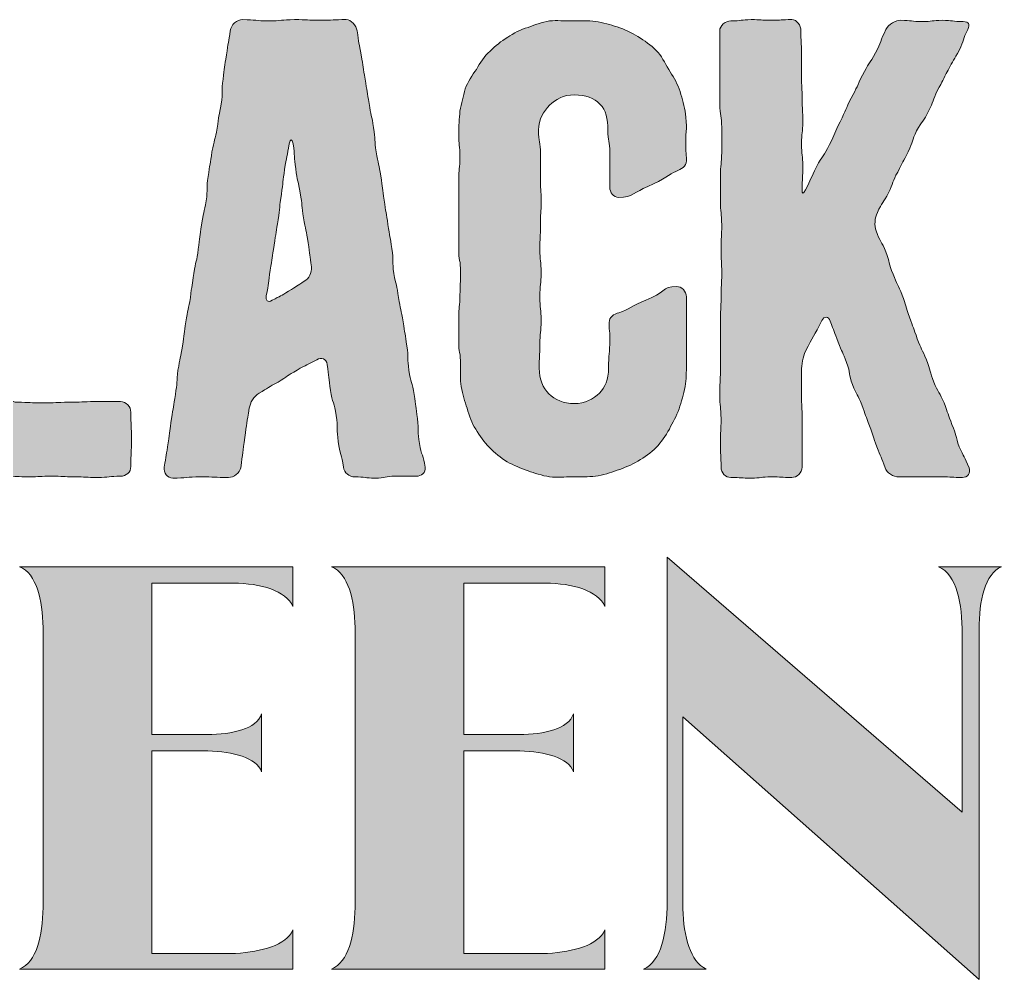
# Model space of a CAD drawing. Header units: inches. Extents: x 41 to 1035, y -807 to -273.
# Drawn here: x 538.2 to 1035.1, y -760.2 to -274.4 of the extents above; entities that cross this region are included whole.
import ezdxf

# ---------------------------------------------------------------- set-up
doc = ezdxf.new("R2010")
doc.units = ezdxf.units.IN
doc.header["$MEASUREMENT"] = 0
doc.layers.add('Layer 1', color=7, linetype='Continuous')

# ---------------------------------------------------------------- blocks, each defined once
blk = doc.blocks.new('block 3')
at = {"layer": 'Layer 1', "true_color": 0x1f9d48}
h = blk.add_hatch(color=114, dxfattribs=at)
h.dxf.hatch_style = 2
edge = h.paths.add_edge_path()
edge.add_spline(control_points=[(496.18, -506.16), (493.53, -506.16), (490.89, -503.51), (490.89, -500.53), (490.89, -494.57), (491.22, -494.57), (491.22, -488.28), (491.22, -482.32), (491.55, -482.32), (491.55, -476.36), (491.55, -470.07), (491.22, -470.07), (491.22, -464.11), (491.22, -457.82), (491.55, -457.82), (491.55, -451.86), (491.55, -445.9), (490.89, -445.9), (490.89, -439.61), (490.89, -433.65), (490.89, -433.65), (490.89, -427.36), (490.89, -421.4), (491.55, -421.4), (491.55, -415.44), (491.55, -409.14), (491.55, -409.14), (491.55, -403.18), (491.55, -397.22), (490.55, -397.22), (490.55, -390.93), (490.55, -384.97), (490.55, -384.97), (490.55, -378.68), (490.55, -372.72), (490.55, -372.72), (490.55, -366.76), (490.55, -360.47), (490.55, -360.47), (490.55, -354.51), (490.55, -348.22), (491.22, -348.22), (491.22, -342.26), (491.22, -336.3), (490.55, -336.3), (490.55, -330.01), (490.55, -324.05), (490.89, -324.05), (490.89, -317.76), (490.89, -311.8), (490.55, -311.8), (490.55, -305.51), (490.55, -299.55), (491.55, -299.55), (491.55, -293.59), (491.55, -287.3), (491.22, -287.3), (491.22, -281.34), (491.22, -278.36), (493.53, -276.37), (496.18, -276.37), (501.15, -276.37), (501.15, -276.04), (506.45, -276.04), (511.41, -276.04), (511.41, -275.38), (516.71, -275.38), (521.68, -275.38), (521.68, -276.04), (526.65, -276.04), (529.62, -276.04), (532.28, -278.36), (532.28, -281.34), (532.28, -287.3), (532.28, -287.3), (532.28, -293.26), (532.28, -299.55), (532.28, -299.55), (532.28, -305.51), (532.28, -311.47), (532.28, -311.47), (532.28, -317.43), (532.28, -323.72), (531.61, -323.72), (531.61, -329.68), (531.61, -335.64), (531.94, -335.64), (531.94, -341.93), (531.94, -347.89), (532.28, -347.89), (532.28, -353.85), (532.28, -359.81), (532.28, -359.81), (532.28, -366.1), (532.28, -372.06), (531.61, -372.06), (531.61, -378.02), (531.61, -384.31), (532.28, -384.31), (532.28, -390.27), (532.28, -396.23), (531.94, -396.23), (531.94, -402.52), (531.94, -408.48), (531.28, -408.48), (531.28, -414.44), (531.28, -420.4), (532.28, -420.4), (532.28, -426.69), (532.28, -432.65), (531.28, -432.65), (531.28, -438.61), (531.28, -444.9), (531.28, -444.9), (531.28, -450.86), (531.28, -456.82), (531.61, -456.82), (531.61, -462.78), (531.61, -465.76), (534.26, -468.08), (536.91, -468.08), (543.53, -468.08), (543.53, -468.41), (550.15, -468.41), (556.44, -468.41), (556.44, -468.08), (563.07, -468.08), (569.69, -468.08), (569.69, -467.75), (576.31, -467.75), (582.94, -467.75), (582.94, -467.75), (589.23, -467.75), (592.21, -467.75), (594.52, -470.4), (594.52, -473.05), (594.52, -480), (594.85, -480), (594.85, -486.96), (594.85, -493.58), (594.52, -493.58), (594.52, -500.53), (594.52, -503.51), (592.21, -505.5), (589.23, -505.5), (583.6, -505.5), (583.6, -506.16), (577.64, -506.16), (571.68, -506.16), (571.68, -505.83), (566.05, -505.83), (560.09, -505.83), (560.09, -505.5), (554.46, -505.5), (548.5, -505.5), (548.5, -505.83), (542.87, -505.83), (536.91, -505.83), (536.91, -505.5), (530.95, -505.5), (525.32, -505.5), (525.32, -506.16), (519.36, -506.16), (513.73, -506.16), (513.73, -505.83), (507.77, -505.83), (502.14, -505.83), (502.14, -506.16), (496.18, -506.16)], knot_values=[0, 0, 0, 0, 1, 1, 1, 2, 2, 2, 3, 3, 3, 4, 4, 4, 5, 5, 5, 6, 6, 6, 7, 7, 7, 8, 8, 8, 9, 9, 9, 10, 10, 10, 11, 11, 11, 12, 12, 12, 13, 13, 13, 14, 14, 14, 15, 15, 15, 16, 16, 16, 17, 17, 17, 18, 18, 18, 19, 19, 19, 20, 20, 20, 21, 21, 21, 22, 22, 22, 23, 23, 23, 24, 24, 24, 25, 25, 25, 26, 26, 26, 27, 27, 27, 28, 28, 28, 29, 29, 29, 30, 30, 30, 31, 31, 31, 32, 32, 32, 33, 33, 33, 34, 34, 34, 35, 35, 35, 36, 36, 36, 37, 37, 37, 38, 38, 38, 39, 39, 39, 40, 40, 40, 41, 41, 41, 42, 42, 42, 43, 43, 43, 44, 44, 44, 45, 45, 45, 46, 46, 46, 47, 47, 47, 48, 48, 48, 49, 49, 49, 50, 50, 50, 51, 51, 51, 52, 52, 52, 53, 53, 53, 54, 54, 54, 55, 55, 55, 56, 56, 56, 56], degree=3, periodic=1)
h = blk.add_hatch(color=114, dxfattribs=at)
h.dxf.hatch_style = 2
edge = h.paths.add_edge_path()
edge.add_spline(control_points=[(630.29, -378.35), (631.28, -372.06), (631.61, -372.06), (632.6, -366.1), (633.6, -359.81), (632.6, -359.81), (633.6, -353.85), (634.59, -347.56), (634.59, -347.56), (635.58, -341.27), (636.58, -335.31), (637.24, -335.31), (638.23, -329.35), (638.9, -323.06), (639.23, -323.06), (640.22, -317.1), (641.21, -310.8), (640.22, -310.8), (641.21, -304.51), (641.88, -298.55), (641.88, -298.55), (642.87, -292.26), (643.86, -285.97), (643.86, -285.97), (644.86, -280.01), (645.19, -277.03), (648.17, -274.38), (651.15, -274.38), (657.77, -274.38), (657.77, -275.04), (664.06, -275.04), (670.68, -275.04), (670.68, -274.38), (677.3, -274.38), (683.93, -274.38), (683.93, -274.71), (690.22, -274.71), (696.84, -274.71), (696.84, -274.38), (703.46, -274.38), (706.11, -274.38), (708.43, -277.36), (709.09, -280.01), (709.75, -286.3), (710.08, -286.3), (711.08, -292.26), (712.07, -298.55), (712.07, -298.55), (713.07, -304.51), (714.06, -310.8), (714.06, -310.8), (715.05, -316.76), (716.04, -323.06), (716.37, -322.72), (717.37, -329.02), (718.36, -335.31), (717.7, -335.31), (718.69, -341.27), (719.69, -347.56), (720.02, -347.56), (721.01, -353.52), (722, -359.81), (721.67, -359.81), (722.67, -365.77), (723.66, -372.06), (723.66, -372.06), (724.65, -378.02), (725.65, -384.31), (725.65, -384.31), (726.64, -390.27), (727.63, -396.56), (726.64, -396.56), (727.63, -402.85), (728.63, -408.81), (729.29, -408.81), (729.95, -415.1), (730.94, -421.06), (731.28, -421.06), (732.27, -427.36), (733.26, -433.32), (733.26, -433.32), (734.26, -439.61), (735.25, -445.57), (734.26, -445.9), (735.25, -451.86), (736.24, -458.15), (736.9, -457.82), (737.9, -464.11), (738.89, -470.07), (738.56, -470.07), (739.55, -476.36), (740.22, -482.65), (739.55, -482.65), (740.55, -488.94), (741.54, -494.9), (742.53, -494.9), (743.53, -500.86), (743.86, -503.84), (741.54, -505.5), (738.89, -505.5), (733.59, -505.5), (733.59, -505.5), (728.3, -505.5), (723.33, -505.5), (723.33, -506.49), (718.03, -506.49), (713.07, -506.49), (713.07, -505.83), (707.77, -505.83), (705.12, -505.83), (702.47, -503.84), (702.14, -500.86), (701.14, -494.57), (700.48, -494.57), (699.49, -487.95), (698.49, -481.66), (699.49, -481.33), (698.49, -474.71), (697.5, -468.41), (696.51, -468.41), (695.52, -462.12), (694.52, -455.5), (694.85, -455.5), (693.86, -448.88), (693.53, -446.23), (690.88, -444.9), (688.56, -446.56), (683.6, -449.21), (683.6, -448.88), (678.63, -451.86), (673.66, -454.51), (673.99, -454.84), (669.03, -457.82), (664.06, -460.47), (664.06, -460.8), (659.42, -463.45), (656.78, -465.1), (654.79, -468.41), (654.46, -471.06), (653.13, -478.68), (653.13, -478.68), (652.14, -485.96), (651.15, -493.58), (651.15, -493.58), (650.15, -501.19), (649.82, -503.84), (646.51, -506.16), (643.86, -506.16), (636.91, -506.16), (636.91, -505.83), (629.63, -505.83), (622.67, -505.83), (622.67, -506.49), (615.72, -506.49), (613.07, -506.49), (611.08, -503.84), (611.41, -500.86), (612.41, -494.9), (612.41, -494.9), (613.4, -488.61), (614.39, -482.65), (614.06, -482.65), (615.05, -476.36), (616.05, -470.4), (616.05, -470.4), (617.04, -464.11), (618.04, -458.15), (617.71, -457.82), (618.37, -451.86), (619.36, -445.57), (619.69, -445.57), (620.68, -439.61), (621.68, -433.32), (621.35, -433.32), (622.34, -427.36), (623.33, -421.06), (623.67, -421.06), (624.66, -415.1), (625.32, -408.81), (625.65, -408.81), (626.31, -402.85), (627.31, -396.56), (627.97, -396.89), (628.63, -390.6), (629.63, -384.31), (629.29, -384.31), (630.29, -378.35)], knot_values=[0, 0, 0, 0, 1, 1, 1, 2, 2, 2, 3, 3, 3, 4, 4, 4, 5, 5, 5, 6, 6, 6, 7, 7, 7, 8, 8, 8, 9, 9, 9, 10, 10, 10, 11, 11, 11, 12, 12, 12, 13, 13, 13, 14, 14, 14, 15, 15, 15, 16, 16, 16, 17, 17, 17, 18, 18, 18, 19, 19, 19, 20, 20, 20, 21, 21, 21, 22, 22, 22, 23, 23, 23, 24, 24, 24, 25, 25, 25, 26, 26, 26, 27, 27, 27, 28, 28, 28, 29, 29, 29, 30, 30, 30, 31, 31, 31, 32, 32, 32, 33, 33, 33, 34, 34, 34, 35, 35, 35, 36, 36, 36, 37, 37, 37, 38, 38, 38, 39, 39, 39, 40, 40, 40, 41, 41, 41, 42, 42, 42, 43, 43, 43, 44, 44, 44, 45, 45, 45, 46, 46, 46, 47, 47, 47, 48, 48, 48, 49, 49, 49, 50, 50, 50, 51, 51, 51, 52, 52, 52, 53, 53, 53, 54, 54, 54, 55, 55, 55, 56, 56, 56, 57, 57, 57, 58, 58, 58, 59, 59, 59, 60, 60, 60, 61, 61, 61, 62, 62, 62, 62], degree=3, periodic=1)
edge = h.paths.add_edge_path()
edge.add_spline(control_points=[(666.05, -416.43), (670.35, -414.11), (670.35, -414.44), (674.33, -411.79), (678.63, -409.48), (678.3, -409.14), (682.27, -406.83), (684.59, -405.5), (686.24, -402.52), (685.91, -399.54), (684.92, -393.58), (685.25, -393.58), (684.26, -387.29), (683.26, -381), (682.93, -381), (681.94, -374.71), (680.95, -368.42), (681.28, -368.42), (680.28, -362.13), (679.29, -356.17), (678.63, -356.17), (677.97, -349.88), (676.97, -343.59), (677.64, -343.59), (676.64, -337.29), (675.98, -334.65), (675.32, -334.65), (674.66, -337.29), (673.66, -343.59), (673.33, -343.59), (672.34, -350.21), (671.34, -356.5), (671.67, -356.5), (670.68, -362.79), (669.69, -369.41), (670.02, -369.41), (669.03, -375.7), (668.03, -381.99), (668.03, -381.99), (667.04, -388.62), (666.05, -394.91), (666.05, -394.91), (665.05, -401.2), (664.06, -407.82), (664.39, -407.82), (663.07, -414.11), (662.74, -416.76), (663.73, -417.75), (666.05, -416.43)], knot_values=[0, 0, 0, 0, 1, 1, 1, 2, 2, 2, 3, 3, 3, 4, 4, 4, 5, 5, 5, 6, 6, 6, 7, 7, 7, 8, 8, 8, 9, 9, 9, 10, 10, 10, 11, 11, 11, 12, 12, 12, 13, 13, 13, 14, 14, 14, 15, 15, 15, 16, 16, 16, 16], degree=3, periodic=1)
h = blk.add_hatch(color=114, dxfattribs=at)
h.dxf.hatch_style = 2
edge = h.paths.add_edge_path()
edge.add_spline(control_points=[(840.55, -278.02), (844.52, -279.35), (847.83, -281.01), (851.14, -282.99), (854.45, -284.98), (857.77, -287.3), (860.41, -289.95), (863.06, -292.59), (864.72, -296.24), (866.7, -299.55), (868.69, -302.86), (870.68, -305.84), (872, -309.48), (873.33, -313.12), (874.32, -316.76), (874.98, -320.74), (876.31, -330.01), (875.32, -329.35), (875.32, -337.63), (875.32, -342.92), (875.65, -340.61), (875.65, -345.9), (875.65, -348.55), (873, -350.21), (870.35, -351.2), (867.04, -352.52), (864.72, -355.17), (856.11, -358.82), (849.49, -361.46), (848.49, -364.44), (841.54, -364.44), (838.56, -364.44), (836.91, -361.8), (836.91, -359.15), (836.91, -353.19), (836.91, -347.23), (836.91, -341.6), (836.91, -335.97), (835.91, -335.97), (835.91, -330.34), (835.91, -324.71), (834.92, -320.08), (831.94, -317.1), (828.96, -314.12), (824.66, -312.46), (819.03, -312.46), (813.4, -312.46), (809.42, -314.78), (806.44, -317.76), (803.46, -320.74), (800.81, -324.71), (800.81, -330.34), (800.81, -336.3), (801.81, -336.3), (801.81, -342.26), (801.81, -348.22), (801.81, -348.22), (801.81, -354.18), (801.81, -360.47), (802.14, -360.47), (802.14, -366.43), (802.14, -372.39), (801.81, -372.39), (801.81, -378.35), (801.81, -384.64), (801.48, -384.64), (801.48, -390.6), (801.48, -396.56), (802.14, -396.56), (802.14, -402.52), (802.14, -408.48), (801.48, -408.48), (801.48, -414.77), (801.48, -420.73), (802.14, -420.73), (802.14, -426.69), (802.14, -432.65), (801.48, -432.65), (801.48, -438.94), (801.48, -444.9), (801.15, -444.9), (801.15, -450.86), (801.15, -456.49), (803.13, -460.8), (806.11, -463.78), (809.09, -466.76), (813.4, -468.74), (819.03, -468.74), (824.32, -468.74), (828.63, -466.43), (831.61, -463.45), (834.59, -460.47), (836.24, -456.49), (836.24, -450.86), (836.24, -443.58), (836.91, -443.58), (836.91, -436.3), (836.91, -429.01), (836.58, -434.97), (836.58, -427.69), (836.58, -425.04), (838.89, -423.38), (841.54, -422.72), (846.51, -421.06), (848.49, -419.08), (855.12, -416.43), (864.72, -412.79), (863.39, -409.48), (870.68, -409.48), (873.33, -409.48), (875.65, -411.79), (875.65, -414.77), (875.65, -421.4), (875.65, -428.68), (875.65, -435.3), (875.65, -441.92), (875.65, -441.92), (875.65, -448.88), (875.65, -452.85), (875.65, -456.49), (874.98, -460.14), (874.32, -464.11), (873, -467.75), (872, -471.39), (870.68, -475.04), (868.69, -478.35), (867.04, -481.66), (865.05, -484.97), (863.06, -488.28), (860.41, -490.93), (857.77, -493.58), (854.45, -495.9), (851.14, -497.88), (847.83, -499.87), (844.19, -501.19), (840.55, -502.52), (837.24, -503.84), (833.59, -504.84), (829.62, -505.5), (825.98, -505.83), (822, -505.83), (818.03, -505.83), (814.06, -505.83), (810.08, -506.16), (806.44, -505.83), (802.47, -505.17), (798.83, -503.84), (795.52, -502.85), (791.54, -501.52), (788.23, -499.87), (784.92, -498.21), (781.61, -496.23), (778.63, -493.58), (775.98, -490.93), (773.33, -488.28), (771.01, -484.97), (769.03, -481.66), (767.04, -478.68), (765.72, -475.04), (764.72, -471.06), (763.4, -467.75), (762.41, -464.11), (761.74, -460.14), (761.08, -456.49), (761.41, -452.85), (761.41, -448.88), (761.41, -442.92), (760.42, -442.92), (760.42, -437.29), (760.42, -431.33), (760.42, -431.33), (760.42, -425.37), (760.42, -419.74), (761.08, -419.74), (761.08, -413.78), (761.08, -408.15), (761.41, -408.15), (761.41, -402.19), (761.41, -396.23), (760.42, -396.23), (760.42, -390.6), (760.42, -384.64), (760.42, -384.64), (760.42, -379.01), (760.42, -373.05), (760.42, -373.05), (760.42, -367.09), (760.42, -361.46), (760.42, -361.46), (760.42, -355.5), (760.42, -349.88), (761.08, -349.88), (761.08, -343.92), (761.08, -337.96), (760.42, -337.96), (760.42, -332.33), (760.42, -328.35), (760.75, -324.38), (761.08, -320.74), (761.74, -316.76), (762.74, -313.12), (763.73, -309.48), (765.05, -305.84), (767.37, -302.53), (769.36, -299.55), (771.34, -296.24), (773.33, -292.93), (776.31, -290.28), (778.96, -287.63), (781.94, -285.31), (785.25, -283.32), (788.23, -281.34), (791.54, -279.35), (795.52, -278.36), (798.83, -277.03), (802.47, -275.71), (806.44, -275.04), (810.08, -274.71), (814.06, -275.04), (818.03, -275.04), (822, -275.04), (825.98, -274.71), (829.62, -275.38), (833.59, -275.71), (837.24, -277.03), (840.55, -278.02)], knot_values=[0, 0, 0, 0, 1, 1, 1, 2, 2, 2, 3, 3, 3, 4, 4, 4, 5, 5, 5, 6, 6, 6, 7, 7, 7, 8, 8, 8, 9, 9, 9, 10, 10, 10, 11, 11, 11, 12, 12, 12, 13, 13, 13, 14, 14, 14, 15, 15, 15, 16, 16, 16, 17, 17, 17, 18, 18, 18, 19, 19, 19, 20, 20, 20, 21, 21, 21, 22, 22, 22, 23, 23, 23, 24, 24, 24, 25, 25, 25, 26, 26, 26, 27, 27, 27, 28, 28, 28, 29, 29, 29, 30, 30, 30, 31, 31, 31, 32, 32, 32, 33, 33, 33, 34, 34, 34, 35, 35, 35, 36, 36, 36, 37, 37, 37, 38, 38, 38, 39, 39, 39, 40, 40, 40, 41, 41, 41, 42, 42, 42, 43, 43, 43, 44, 44, 44, 45, 45, 45, 46, 46, 46, 47, 47, 47, 48, 48, 48, 49, 49, 49, 50, 50, 50, 51, 51, 51, 52, 52, 52, 53, 53, 53, 54, 54, 54, 55, 55, 55, 56, 56, 56, 57, 57, 57, 58, 58, 58, 59, 59, 59, 60, 60, 60, 61, 61, 61, 62, 62, 62, 63, 63, 63, 64, 64, 64, 65, 65, 65, 66, 66, 66, 67, 67, 67, 68, 68, 68, 69, 69, 69, 70, 70, 70, 71, 71, 71, 72, 72, 72, 73, 73, 73, 74, 74, 74, 75, 75, 75, 75], degree=3, periodic=1)
h = blk.add_hatch(color=114, dxfattribs=at)
h.dxf.hatch_style = 2
edge = h.paths.add_edge_path()
edge.add_spline(control_points=[(928.96, -506.16), (923.66, -506.16), (923.66, -505.83), (918.69, -505.83), (913.39, -505.83), (913.39, -506.49), (908.43, -506.49), (903.46, -506.49), (903.46, -506.16), (898.16, -506.16), (895.52, -506.16), (893.2, -503.84), (893.2, -500.86), (893.2, -494.9), (892.86, -494.9), (892.86, -488.61), (892.86, -482.65), (893.2, -482.65), (893.2, -476.36), (893.2, -470.4), (892.53, -470.4), (892.53, -464.11), (892.53, -458.15), (892.86, -458.15), (892.86, -451.86), (892.86, -445.57), (892.86, -445.57), (892.86, -439.61), (892.86, -433.32), (892.86, -433.32), (892.86, -427.36), (892.86, -421.06), (893.2, -421.06), (893.2, -415.1), (893.2, -408.81), (893.53, -408.81), (893.53, -402.85), (893.53, -396.56), (893.2, -396.56), (893.2, -390.6), (893.2, -384.31), (893.53, -384.31), (893.53, -378.35), (893.53, -372.06), (892.86, -372.06), (892.86, -366.1), (892.86, -359.81), (892.86, -359.81), (892.86, -353.85), (892.86, -347.56), (893.53, -347.56), (893.53, -341.6), (893.53, -335.31), (893.53, -335.31), (893.53, -329.02), (893.53, -323.06), (892.53, -323.06), (892.53, -317.1), (892.53, -310.8), (892.53, -310.8), (892.53, -304.84), (892.53, -298.55), (892.53, -298.55), (892.53, -292.26), (892.53, -286.3), (892.53, -286.3), (892.53, -280.01), (892.53, -277.36), (895.52, -275.04), (898.16, -275.04), (903.46, -275.04), (903.46, -274.38), (908.43, -274.38), (913.39, -274.38), (913.39, -274.71), (918.69, -274.71), (923.66, -274.71), (923.66, -274.38), (928.96, -274.38), (931.6, -274.38), (933.59, -277.36), (933.59, -280.01), (933.59, -285.64), (933.92, -285.64), (933.92, -291.6), (933.92, -297.23), (933.92, -297.23), (933.92, -302.86), (933.92, -308.82), (934.25, -308.82), (934.25, -314.45), (934.25, -320.08), (934.59, -320.08), (934.59, -326.04), (934.59, -331.67), (933.92, -331.67), (933.92, -337.29), (933.92, -342.92), (934.59, -342.92), (934.59, -348.55), (934.59, -354.51), (934.25, -354.51), (934.25, -360.14), (934.25, -362.79), (934.59, -363.12), (935.91, -360.47), (938.89, -354.84), (938.56, -354.84), (941.54, -348.88), (944.52, -342.92), (945.18, -343.59), (948.16, -337.63), (951.14, -332), (950.48, -331.67), (953.46, -326.04), (956.44, -320.08), (956.11, -319.74), (959.09, -314.12), (962.07, -308.49), (962.07, -308.16), (964.72, -302.53), (967.7, -296.57), (968.36, -296.9), (971.34, -291.27), (974.32, -285.64), (973.66, -285.31), (976.64, -279.35), (977.96, -276.7), (981.6, -274.71), (984.25, -274.71), (989.55, -274.71), (989.55, -275.38), (994.85, -275.38), (1000.14, -275.38), (1000.14, -274.71), (1005.11, -274.71), (1010.41, -274.71), (1010.41, -275.38), (1015.71, -275.38), (1018.69, -275.38), (1019.35, -276.7), (1018.03, -279.35), (1015.38, -284.32), (1016.37, -284.65), (1013.72, -289.95), (1011.07, -294.91), (1010.74, -294.91), (1008.09, -299.88), (1005.44, -305.18), (1005.44, -305.18), (1002.79, -310.14), (1000.14, -315.44), (1000.81, -315.77), (998.16, -320.74), (995.84, -326.04), (994.85, -325.37), (992.2, -330.67), (989.55, -335.64), (990.54, -335.97), (987.89, -341.27), (985.25, -346.56), (985.25, -346.23), (982.59, -351.53), (979.95, -356.5), (980.28, -356.83), (977.96, -362.13), (975.31, -367.09), (974.65, -366.76), (972.33, -372.06), (971.01, -374.71), (970.68, -378.68), (971.67, -381.33), (973.66, -386.63), (974.32, -386.63), (976.64, -391.93), (978.62, -397.56), (977.96, -397.56), (980.28, -403.18), (982.26, -408.48), (982.59, -408.48), (984.91, -413.78), (986.9, -419.08), (986.57, -419.41), (988.56, -425.04), (990.54, -430.34), (990.54, -430.34), (992.53, -435.97), (994.52, -441.26), (994.85, -441.26), (997.17, -446.56), (999.15, -452.19), (998.82, -452.52), (1000.81, -457.82), (1003.13, -463.12), (1003.79, -463.12), (1006.1, -468.41), (1008.09, -474.04), (1008.09, -474.04), (1010.08, -479.34), (1012.4, -484.64), (1011.73, -484.97), (1013.72, -490.6), (1016.04, -495.9), (1016.37, -495.56), (1018.69, -501.19), (1019.68, -503.84), (1018.03, -506.16), (1015.38, -506.16), (1010.08, -506.16), (1010.08, -505.83), (1004.45, -505.83), (999.15, -505.83), (999.15, -505.83), (993.85, -505.83), (988.56, -505.83), (988.56, -505.83), (983.26, -505.83), (980.28, -505.83), (976.97, -503.84), (976.3, -501.19), (974.32, -495.9), (973.99, -495.9), (972, -490.6), (970.01, -485.3), (970.34, -485.3), (968.36, -480), (966.37, -474.71), (966.37, -474.71), (964.39, -469.41), (962.4, -464.11), (961.74, -464.44), (959.75, -459.14), (957.76, -453.84), (958.76, -453.51), (956.77, -447.88), (954.78, -442.59), (954.45, -442.92), (952.47, -437.62), (950.48, -432.32), (950.48, -432.32), (948.49, -427.03), (947.5, -424.38), (945.51, -424.38), (944.19, -426.69), (940.21, -434.64), (939.88, -434.64), (935.91, -442.26), (934.59, -444.9), (933.92, -449.21), (933.92, -452.19), (933.92, -458.15), (933.92, -458.15), (933.92, -464.11), (933.92, -470.4), (934.25, -470.4), (934.25, -476.36), (934.25, -482.65), (934.25, -482.65), (934.25, -488.61), (934.25, -494.9), (934.25, -494.9), (934.25, -500.86), (934.25, -503.84), (931.6, -506.16), (928.96, -506.16)], knot_values=[0, 0, 0, 0, 1, 1, 1, 2, 2, 2, 3, 3, 3, 4, 4, 4, 5, 5, 5, 6, 6, 6, 7, 7, 7, 8, 8, 8, 9, 9, 9, 10, 10, 10, 11, 11, 11, 12, 12, 12, 13, 13, 13, 14, 14, 14, 15, 15, 15, 16, 16, 16, 17, 17, 17, 18, 18, 18, 19, 19, 19, 20, 20, 20, 21, 21, 21, 22, 22, 22, 23, 23, 23, 24, 24, 24, 25, 25, 25, 26, 26, 26, 27, 27, 27, 28, 28, 28, 29, 29, 29, 30, 30, 30, 31, 31, 31, 32, 32, 32, 33, 33, 33, 34, 34, 34, 35, 35, 35, 36, 36, 36, 37, 37, 37, 38, 38, 38, 39, 39, 39, 40, 40, 40, 41, 41, 41, 42, 42, 42, 43, 43, 43, 44, 44, 44, 45, 45, 45, 46, 46, 46, 47, 47, 47, 48, 48, 48, 49, 49, 49, 50, 50, 50, 51, 51, 51, 52, 52, 52, 53, 53, 53, 54, 54, 54, 55, 55, 55, 56, 56, 56, 57, 57, 57, 58, 58, 58, 59, 59, 59, 60, 60, 60, 61, 61, 61, 62, 62, 62, 63, 63, 63, 64, 64, 64, 65, 65, 65, 66, 66, 66, 67, 67, 67, 68, 68, 68, 69, 69, 69, 70, 70, 70, 71, 71, 71, 72, 72, 72, 73, 73, 73, 74, 74, 74, 75, 75, 75, 76, 76, 76, 77, 77, 77, 78, 78, 78, 79, 79, 79, 80, 80, 80, 81, 81, 81, 82, 82, 82, 83, 83, 83, 84, 84, 84, 85, 85, 85, 86, 86, 86, 87, 87, 87, 88, 88, 88, 88], degree=3, periodic=1)
at = {"layer": 'Layer 1', "lineweight": 0}
for points, knots in [([(496.18, -506.16), (493.53, -506.16), (490.89, -503.51), (490.89, -500.53), (490.89, -494.57), (491.22, -494.57), (491.22, -488.28), (491.22, -482.32), (491.55, -482.32), (491.55, -476.36), (491.55, -470.07), (491.22, -470.07), (491.22, -464.11), (491.22, -457.82), (491.55, -457.82), (491.55, -451.86), (491.55, -445.9), (490.89, -445.9), (490.89, -439.61), (490.89, -433.65), (490.89, -433.65), (490.89, -427.36), (490.89, -421.4), (491.55, -421.4), (491.55, -415.44), (491.55, -409.14), (491.55, -409.14), (491.55, -403.18), (491.55, -397.22), (490.55, -397.22), (490.55, -390.93), (490.55, -384.97), (490.55, -384.97), (490.55, -378.68), (490.55, -372.72), (490.55, -372.72), (490.55, -366.76), (490.55, -360.47), (490.55, -360.47), (490.55, -354.51), (490.55, -348.22), (491.22, -348.22), (491.22, -342.26), (491.22, -336.3), (490.55, -336.3), (490.55, -330.01), (490.55, -324.05), (490.89, -324.05), (490.89, -317.76), (490.89, -311.8), (490.55, -311.8), (490.55, -305.51), (490.55, -299.55), (491.55, -299.55), (491.55, -293.59), (491.55, -287.3), (491.22, -287.3), (491.22, -281.34), (491.22, -278.36), (493.53, -276.37), (496.18, -276.37), (501.15, -276.37), (501.15, -276.04), (506.45, -276.04), (511.41, -276.04), (511.41, -275.38), (516.71, -275.38), (521.68, -275.38), (521.68, -276.04), (526.65, -276.04), (529.62, -276.04), (532.28, -278.36), (532.28, -281.34), (532.28, -287.3), (532.28, -287.3), (532.28, -293.26), (532.28, -299.55), (532.28, -299.55), (532.28, -305.51), (532.28, -311.47), (532.28, -311.47), (532.28, -317.43), (532.28, -323.72), (531.61, -323.72), (531.61, -329.68), (531.61, -335.64), (531.94, -335.64), (531.94, -341.93), (531.94, -347.89), (532.28, -347.89), (532.28, -353.85), (532.28, -359.81), (532.28, -359.81), (532.28, -366.1), (532.28, -372.06), (531.61, -372.06), (531.61, -378.02), (531.61, -384.31), (532.28, -384.31), (532.28, -390.27), (532.28, -396.23), (531.94, -396.23), (531.94, -402.52), (531.94, -408.48), (531.28, -408.48), (531.28, -414.44), (531.28, -420.4), (532.28, -420.4), (532.28, -426.69), (532.28, -432.65), (531.28, -432.65), (531.28, -438.61), (531.28, -444.9), (531.28, -444.9), (531.28, -450.86), (531.28, -456.82), (531.61, -456.82), (531.61, -462.78), (531.61, -465.76), (534.26, -468.08), (536.91, -468.08), (543.53, -468.08), (543.53, -468.41), (550.15, -468.41), (556.44, -468.41), (556.44, -468.08), (563.07, -468.08), (569.69, -468.08), (569.69, -467.75), (576.31, -467.75), (582.94, -467.75), (582.94, -467.75), (589.23, -467.75), (592.21, -467.75), (594.52, -470.4), (594.52, -473.05), (594.52, -480), (594.85, -480), (594.85, -486.96), (594.85, -493.58), (594.52, -493.58), (594.52, -500.53), (594.52, -503.51), (592.21, -505.5), (589.23, -505.5), (583.6, -505.5), (583.6, -506.16), (577.64, -506.16), (571.68, -506.16), (571.68, -505.83), (566.05, -505.83), (560.09, -505.83), (560.09, -505.5), (554.46, -505.5), (548.5, -505.5), (548.5, -505.83), (542.87, -505.83), (536.91, -505.83), (536.91, -505.5), (530.95, -505.5), (525.32, -505.5), (525.32, -506.16), (519.36, -506.16), (513.73, -506.16), (513.73, -505.83), (507.77, -505.83), (502.14, -505.83), (502.14, -506.16), (496.18, -506.16)], [0, 0, 0, 0, 1, 1, 1, 2, 2, 2, 3, 3, 3, 4, 4, 4, 5, 5, 5, 6, 6, 6, 7, 7, 7, 8, 8, 8, 9, 9, 9, 10, 10, 10, 11, 11, 11, 12, 12, 12, 13, 13, 13, 14, 14, 14, 15, 15, 15, 16, 16, 16, 17, 17, 17, 18, 18, 18, 19, 19, 19, 20, 20, 20, 21, 21, 21, 22, 22, 22, 23, 23, 23, 24, 24, 24, 25, 25, 25, 26, 26, 26, 27, 27, 27, 28, 28, 28, 29, 29, 29, 30, 30, 30, 31, 31, 31, 32, 32, 32, 33, 33, 33, 34, 34, 34, 35, 35, 35, 36, 36, 36, 37, 37, 37, 38, 38, 38, 39, 39, 39, 40, 40, 40, 41, 41, 41, 42, 42, 42, 43, 43, 43, 44, 44, 44, 45, 45, 45, 46, 46, 46, 47, 47, 47, 48, 48, 48, 49, 49, 49, 50, 50, 50, 51, 51, 51, 52, 52, 52, 53, 53, 53, 54, 54, 54, 55, 55, 55, 56, 56, 56, 56]), ([(630.29, -378.35), (631.28, -372.06), (631.61, -372.06), (632.6, -366.1), (633.6, -359.81), (632.6, -359.81), (633.6, -353.85), (634.59, -347.56), (634.59, -347.56), (635.58, -341.27), (636.58, -335.31), (637.24, -335.31), (638.23, -329.35), (638.9, -323.06), (639.23, -323.06), (640.22, -317.1), (641.21, -310.8), (640.22, -310.8), (641.21, -304.51), (641.88, -298.55), (641.88, -298.55), (642.87, -292.26), (643.86, -285.97), (643.86, -285.97), (644.86, -280.01), (645.19, -277.03), (648.17, -274.38), (651.15, -274.38), (657.77, -274.38), (657.77, -275.04), (664.06, -275.04), (670.68, -275.04), (670.68, -274.38), (677.3, -274.38), (683.93, -274.38), (683.93, -274.71), (690.22, -274.71), (696.84, -274.71), (696.84, -274.38), (703.46, -274.38), (706.11, -274.38), (708.43, -277.36), (709.09, -280.01), (709.75, -286.3), (710.08, -286.3), (711.08, -292.26), (712.07, -298.55), (712.07, -298.55), (713.07, -304.51), (714.06, -310.8), (714.06, -310.8), (715.05, -316.76), (716.04, -323.06), (716.37, -322.72), (717.37, -329.02), (718.36, -335.31), (717.7, -335.31), (718.69, -341.27), (719.69, -347.56), (720.02, -347.56), (721.01, -353.52), (722, -359.81), (721.67, -359.81), (722.67, -365.77), (723.66, -372.06), (723.66, -372.06), (724.65, -378.02), (725.65, -384.31), (725.65, -384.31), (726.64, -390.27), (727.63, -396.56), (726.64, -396.56), (727.63, -402.85), (728.63, -408.81), (729.29, -408.81), (729.95, -415.1), (730.94, -421.06), (731.28, -421.06), (732.27, -427.36), (733.26, -433.32), (733.26, -433.32), (734.26, -439.61), (735.25, -445.57), (734.26, -445.9), (735.25, -451.86), (736.24, -458.15), (736.9, -457.82), (737.9, -464.11), (738.89, -470.07), (738.56, -470.07), (739.55, -476.36), (740.22, -482.65), (739.55, -482.65), (740.55, -488.94), (741.54, -494.9), (742.53, -494.9), (743.53, -500.86), (743.86, -503.84), (741.54, -505.5), (738.89, -505.5), (733.59, -505.5), (733.59, -505.5), (728.3, -505.5), (723.33, -505.5), (723.33, -506.49), (718.03, -506.49), (713.07, -506.49), (713.07, -505.83), (707.77, -505.83), (705.12, -505.83), (702.47, -503.84), (702.14, -500.86), (701.14, -494.57), (700.48, -494.57), (699.49, -487.95), (698.49, -481.66), (699.49, -481.33), (698.49, -474.71), (697.5, -468.41), (696.51, -468.41), (695.52, -462.12), (694.52, -455.5), (694.85, -455.5), (693.86, -448.88), (693.53, -446.23), (690.88, -444.9), (688.56, -446.56), (683.6, -449.21), (683.6, -448.88), (678.63, -451.86), (673.66, -454.51), (673.99, -454.84), (669.03, -457.82), (664.06, -460.47), (664.06, -460.8), (659.42, -463.45), (656.78, -465.1), (654.79, -468.41), (654.46, -471.06), (653.13, -478.68), (653.13, -478.68), (652.14, -485.96), (651.15, -493.58), (651.15, -493.58), (650.15, -501.19), (649.82, -503.84), (646.51, -506.16), (643.86, -506.16), (636.91, -506.16), (636.91, -505.83), (629.63, -505.83), (622.67, -505.83), (622.67, -506.49), (615.72, -506.49), (613.07, -506.49), (611.08, -503.84), (611.41, -500.86), (612.41, -494.9), (612.41, -494.9), (613.4, -488.61), (614.39, -482.65), (614.06, -482.65), (615.05, -476.36), (616.05, -470.4), (616.05, -470.4), (617.04, -464.11), (618.04, -458.15), (617.71, -457.82), (618.37, -451.86), (619.36, -445.57), (619.69, -445.57), (620.68, -439.61), (621.68, -433.32), (621.35, -433.32), (622.34, -427.36), (623.33, -421.06), (623.67, -421.06), (624.66, -415.1), (625.32, -408.81), (625.65, -408.81), (626.31, -402.85), (627.31, -396.56), (627.97, -396.89), (628.63, -390.6), (629.63, -384.31), (629.29, -384.31), (630.29, -378.35)], [0, 0, 0, 0, 1, 1, 1, 2, 2, 2, 3, 3, 3, 4, 4, 4, 5, 5, 5, 6, 6, 6, 7, 7, 7, 8, 8, 8, 9, 9, 9, 10, 10, 10, 11, 11, 11, 12, 12, 12, 13, 13, 13, 14, 14, 14, 15, 15, 15, 16, 16, 16, 17, 17, 17, 18, 18, 18, 19, 19, 19, 20, 20, 20, 21, 21, 21, 22, 22, 22, 23, 23, 23, 24, 24, 24, 25, 25, 25, 26, 26, 26, 27, 27, 27, 28, 28, 28, 29, 29, 29, 30, 30, 30, 31, 31, 31, 32, 32, 32, 33, 33, 33, 34, 34, 34, 35, 35, 35, 36, 36, 36, 37, 37, 37, 38, 38, 38, 39, 39, 39, 40, 40, 40, 41, 41, 41, 42, 42, 42, 43, 43, 43, 44, 44, 44, 45, 45, 45, 46, 46, 46, 47, 47, 47, 48, 48, 48, 49, 49, 49, 50, 50, 50, 51, 51, 51, 52, 52, 52, 53, 53, 53, 54, 54, 54, 55, 55, 55, 56, 56, 56, 57, 57, 57, 58, 58, 58, 59, 59, 59, 60, 60, 60, 61, 61, 61, 62, 62, 62, 62]), ([(840.55, -278.02), (844.52, -279.35), (847.83, -281.01), (851.14, -282.99), (854.45, -284.98), (857.77, -287.3), (860.41, -289.95), (863.06, -292.59), (864.72, -296.24), (866.7, -299.55), (868.69, -302.86), (870.68, -305.84), (872, -309.48), (873.33, -313.12), (874.32, -316.76), (874.98, -320.74), (876.31, -330.01), (875.32, -329.35), (875.32, -337.63), (875.32, -342.92), (875.65, -340.61), (875.65, -345.9), (875.65, -348.55), (873, -350.21), (870.35, -351.2), (867.04, -352.52), (864.72, -355.17), (856.11, -358.82), (849.49, -361.46), (848.49, -364.44), (841.54, -364.44), (838.56, -364.44), (836.91, -361.8), (836.91, -359.15), (836.91, -353.19), (836.91, -347.23), (836.91, -341.6), (836.91, -335.97), (835.91, -335.97), (835.91, -330.34), (835.91, -324.71), (834.92, -320.08), (831.94, -317.1), (828.96, -314.12), (824.66, -312.46), (819.03, -312.46), (813.4, -312.46), (809.42, -314.78), (806.44, -317.76), (803.46, -320.74), (800.81, -324.71), (800.81, -330.34), (800.81, -336.3), (801.81, -336.3), (801.81, -342.26), (801.81, -348.22), (801.81, -348.22), (801.81, -354.18), (801.81, -360.47), (802.14, -360.47), (802.14, -366.43), (802.14, -372.39), (801.81, -372.39), (801.81, -378.35), (801.81, -384.64), (801.48, -384.64), (801.48, -390.6), (801.48, -396.56), (802.14, -396.56), (802.14, -402.52), (802.14, -408.48), (801.48, -408.48), (801.48, -414.77), (801.48, -420.73), (802.14, -420.73), (802.14, -426.69), (802.14, -432.65), (801.48, -432.65), (801.48, -438.94), (801.48, -444.9), (801.15, -444.9), (801.15, -450.86), (801.15, -456.49), (803.13, -460.8), (806.11, -463.78), (809.09, -466.76), (813.4, -468.74), (819.03, -468.74), (824.32, -468.74), (828.63, -466.43), (831.61, -463.45), (834.59, -460.47), (836.24, -456.49), (836.24, -450.86), (836.24, -443.58), (836.91, -443.58), (836.91, -436.3), (836.91, -429.01), (836.58, -434.97), (836.58, -427.69), (836.58, -425.04), (838.89, -423.38), (841.54, -422.72), (846.51, -421.06), (848.49, -419.08), (855.12, -416.43), (864.72, -412.79), (863.39, -409.48), (870.68, -409.48), (873.33, -409.48), (875.65, -411.79), (875.65, -414.77), (875.65, -421.4), (875.65, -428.68), (875.65, -435.3), (875.65, -441.92), (875.65, -441.92), (875.65, -448.88), (875.65, -452.85), (875.65, -456.49), (874.98, -460.14), (874.32, -464.11), (873, -467.75), (872, -471.39), (870.68, -475.04), (868.69, -478.35), (867.04, -481.66), (865.05, -484.97), (863.06, -488.28), (860.41, -490.93), (857.77, -493.58), (854.45, -495.9), (851.14, -497.88), (847.83, -499.87), (844.19, -501.19), (840.55, -502.52), (837.24, -503.84), (833.59, -504.84), (829.62, -505.5), (825.98, -505.83), (822, -505.83), (818.03, -505.83), (814.06, -505.83), (810.08, -506.16), (806.44, -505.83), (802.47, -505.17), (798.83, -503.84), (795.52, -502.85), (791.54, -501.52), (788.23, -499.87), (784.92, -498.21), (781.61, -496.23), (778.63, -493.58), (775.98, -490.93), (773.33, -488.28), (771.01, -484.97), (769.03, -481.66), (767.04, -478.68), (765.72, -475.04), (764.72, -471.06), (763.4, -467.75), (762.41, -464.11), (761.74, -460.14), (761.08, -456.49), (761.41, -452.85), (761.41, -448.88), (761.41, -442.92), (760.42, -442.92), (760.42, -437.29), (760.42, -431.33), (760.42, -431.33), (760.42, -425.37), (760.42, -419.74), (761.08, -419.74), (761.08, -413.78), (761.08, -408.15), (761.41, -408.15), (761.41, -402.19), (761.41, -396.23), (760.42, -396.23), (760.42, -390.6), (760.42, -384.64), (760.42, -384.64), (760.42, -379.01), (760.42, -373.05), (760.42, -373.05), (760.42, -367.09), (760.42, -361.46), (760.42, -361.46), (760.42, -355.5), (760.42, -349.88), (761.08, -349.88), (761.08, -343.92), (761.08, -337.96), (760.42, -337.96), (760.42, -332.33), (760.42, -328.35), (760.75, -324.38), (761.08, -320.74), (761.74, -316.76), (762.74, -313.12), (763.73, -309.48), (765.05, -305.84), (767.37, -302.53), (769.36, -299.55), (771.34, -296.24), (773.33, -292.93), (776.31, -290.28), (778.96, -287.63), (781.94, -285.31), (785.25, -283.32), (788.23, -281.34), (791.54, -279.35), (795.52, -278.36), (798.83, -277.03), (802.47, -275.71), (806.44, -275.04), (810.08, -274.71), (814.06, -275.04), (818.03, -275.04), (822, -275.04), (825.98, -274.71), (829.62, -275.38), (833.59, -275.71), (837.24, -277.03), (840.55, -278.02)], [0, 0, 0, 0, 1, 1, 1, 2, 2, 2, 3, 3, 3, 4, 4, 4, 5, 5, 5, 6, 6, 6, 7, 7, 7, 8, 8, 8, 9, 9, 9, 10, 10, 10, 11, 11, 11, 12, 12, 12, 13, 13, 13, 14, 14, 14, 15, 15, 15, 16, 16, 16, 17, 17, 17, 18, 18, 18, 19, 19, 19, 20, 20, 20, 21, 21, 21, 22, 22, 22, 23, 23, 23, 24, 24, 24, 25, 25, 25, 26, 26, 26, 27, 27, 27, 28, 28, 28, 29, 29, 29, 30, 30, 30, 31, 31, 31, 32, 32, 32, 33, 33, 33, 34, 34, 34, 35, 35, 35, 36, 36, 36, 37, 37, 37, 38, 38, 38, 39, 39, 39, 40, 40, 40, 41, 41, 41, 42, 42, 42, 43, 43, 43, 44, 44, 44, 45, 45, 45, 46, 46, 46, 47, 47, 47, 48, 48, 48, 49, 49, 49, 50, 50, 50, 51, 51, 51, 52, 52, 52, 53, 53, 53, 54, 54, 54, 55, 55, 55, 56, 56, 56, 57, 57, 57, 58, 58, 58, 59, 59, 59, 60, 60, 60, 61, 61, 61, 62, 62, 62, 63, 63, 63, 64, 64, 64, 65, 65, 65, 66, 66, 66, 67, 67, 67, 68, 68, 68, 69, 69, 69, 70, 70, 70, 71, 71, 71, 72, 72, 72, 73, 73, 73, 74, 74, 74, 75, 75, 75, 75]), ([(928.96, -506.16), (923.66, -506.16), (923.66, -505.83), (918.69, -505.83), (913.39, -505.83), (913.39, -506.49), (908.43, -506.49), (903.46, -506.49), (903.46, -506.16), (898.16, -506.16), (895.52, -506.16), (893.2, -503.84), (893.2, -500.86), (893.2, -494.9), (892.86, -494.9), (892.86, -488.61), (892.86, -482.65), (893.2, -482.65), (893.2, -476.36), (893.2, -470.4), (892.53, -470.4), (892.53, -464.11), (892.53, -458.15), (892.86, -458.15), (892.86, -451.86), (892.86, -445.57), (892.86, -445.57), (892.86, -439.61), (892.86, -433.32), (892.86, -433.32), (892.86, -427.36), (892.86, -421.06), (893.2, -421.06), (893.2, -415.1), (893.2, -408.81), (893.53, -408.81), (893.53, -402.85), (893.53, -396.56), (893.2, -396.56), (893.2, -390.6), (893.2, -384.31), (893.53, -384.31), (893.53, -378.35), (893.53, -372.06), (892.86, -372.06), (892.86, -366.1), (892.86, -359.81), (892.86, -359.81), (892.86, -353.85), (892.86, -347.56), (893.53, -347.56), (893.53, -341.6), (893.53, -335.31), (893.53, -335.31), (893.53, -329.02), (893.53, -323.06), (892.53, -323.06), (892.53, -317.1), (892.53, -310.8), (892.53, -310.8), (892.53, -304.84), (892.53, -298.55), (892.53, -298.55), (892.53, -292.26), (892.53, -286.3), (892.53, -286.3), (892.53, -280.01), (892.53, -277.36), (895.52, -275.04), (898.16, -275.04), (903.46, -275.04), (903.46, -274.38), (908.43, -274.38), (913.39, -274.38), (913.39, -274.71), (918.69, -274.71), (923.66, -274.71), (923.66, -274.38), (928.96, -274.38), (931.6, -274.38), (933.59, -277.36), (933.59, -280.01), (933.59, -285.64), (933.92, -285.64), (933.92, -291.6), (933.92, -297.23), (933.92, -297.23), (933.92, -302.86), (933.92, -308.82), (934.25, -308.82), (934.25, -314.45), (934.25, -320.08), (934.59, -320.08), (934.59, -326.04), (934.59, -331.67), (933.92, -331.67), (933.92, -337.29), (933.92, -342.92), (934.59, -342.92), (934.59, -348.55), (934.59, -354.51), (934.25, -354.51), (934.25, -360.14), (934.25, -362.79), (934.59, -363.12), (935.91, -360.47), (938.89, -354.84), (938.56, -354.84), (941.54, -348.88), (944.52, -342.92), (945.18, -343.59), (948.16, -337.63), (951.14, -332), (950.48, -331.67), (953.46, -326.04), (956.44, -320.08), (956.11, -319.74), (959.09, -314.12), (962.07, -308.49), (962.07, -308.16), (964.72, -302.53), (967.7, -296.57), (968.36, -296.9), (971.34, -291.27), (974.32, -285.64), (973.66, -285.31), (976.64, -279.35), (977.96, -276.7), (981.6, -274.71), (984.25, -274.71), (989.55, -274.71), (989.55, -275.38), (994.85, -275.38), (1000.14, -275.38), (1000.14, -274.71), (1005.11, -274.71), (1010.41, -274.71), (1010.41, -275.38), (1015.71, -275.38), (1018.69, -275.38), (1019.35, -276.7), (1018.03, -279.35), (1015.38, -284.32), (1016.37, -284.65), (1013.72, -289.95), (1011.07, -294.91), (1010.74, -294.91), (1008.09, -299.88), (1005.44, -305.18), (1005.44, -305.18), (1002.79, -310.14), (1000.14, -315.44), (1000.81, -315.77), (998.16, -320.74), (995.84, -326.04), (994.85, -325.37), (992.2, -330.67), (989.55, -335.64), (990.54, -335.97), (987.89, -341.27), (985.25, -346.56), (985.25, -346.23), (982.59, -351.53), (979.95, -356.5), (980.28, -356.83), (977.96, -362.13), (975.31, -367.09), (974.65, -366.76), (972.33, -372.06), (971.01, -374.71), (970.68, -378.68), (971.67, -381.33), (973.66, -386.63), (974.32, -386.63), (976.64, -391.93), (978.62, -397.56), (977.96, -397.56), (980.28, -403.18), (982.26, -408.48), (982.59, -408.48), (984.91, -413.78), (986.9, -419.08), (986.57, -419.41), (988.56, -425.04), (990.54, -430.34), (990.54, -430.34), (992.53, -435.97), (994.52, -441.26), (994.85, -441.26), (997.17, -446.56), (999.15, -452.19), (998.82, -452.52), (1000.81, -457.82), (1003.13, -463.12), (1003.79, -463.12), (1006.1, -468.41), (1008.09, -474.04), (1008.09, -474.04), (1010.08, -479.34), (1012.4, -484.64), (1011.73, -484.97), (1013.72, -490.6), (1016.04, -495.9), (1016.37, -495.56), (1018.69, -501.19), (1019.68, -503.84), (1018.03, -506.16), (1015.38, -506.16), (1010.08, -506.16), (1010.08, -505.83), (1004.45, -505.83), (999.15, -505.83), (999.15, -505.83), (993.85, -505.83), (988.56, -505.83), (988.56, -505.83), (983.26, -505.83), (980.28, -505.83), (976.97, -503.84), (976.3, -501.19), (974.32, -495.9), (973.99, -495.9), (972, -490.6), (970.01, -485.3), (970.34, -485.3), (968.36, -480), (966.37, -474.71), (966.37, -474.71), (964.39, -469.41), (962.4, -464.11), (961.74, -464.44), (959.75, -459.14), (957.76, -453.84), (958.76, -453.51), (956.77, -447.88), (954.78, -442.59), (954.45, -442.92), (952.47, -437.62), (950.48, -432.32), (950.48, -432.32), (948.49, -427.03), (947.5, -424.38), (945.51, -424.38), (944.19, -426.69), (940.21, -434.64), (939.88, -434.64), (935.91, -442.26), (934.59, -444.9), (933.92, -449.21), (933.92, -452.19), (933.92, -458.15), (933.92, -458.15), (933.92, -464.11), (933.92, -470.4), (934.25, -470.4), (934.25, -476.36), (934.25, -482.65), (934.25, -482.65), (934.25, -488.61), (934.25, -494.9), (934.25, -494.9), (934.25, -500.86), (934.25, -503.84), (931.6, -506.16), (928.96, -506.16)], [0, 0, 0, 0, 1, 1, 1, 2, 2, 2, 3, 3, 3, 4, 4, 4, 5, 5, 5, 6, 6, 6, 7, 7, 7, 8, 8, 8, 9, 9, 9, 10, 10, 10, 11, 11, 11, 12, 12, 12, 13, 13, 13, 14, 14, 14, 15, 15, 15, 16, 16, 16, 17, 17, 17, 18, 18, 18, 19, 19, 19, 20, 20, 20, 21, 21, 21, 22, 22, 22, 23, 23, 23, 24, 24, 24, 25, 25, 25, 26, 26, 26, 27, 27, 27, 28, 28, 28, 29, 29, 29, 30, 30, 30, 31, 31, 31, 32, 32, 32, 33, 33, 33, 34, 34, 34, 35, 35, 35, 36, 36, 36, 37, 37, 37, 38, 38, 38, 39, 39, 39, 40, 40, 40, 41, 41, 41, 42, 42, 42, 43, 43, 43, 44, 44, 44, 45, 45, 45, 46, 46, 46, 47, 47, 47, 48, 48, 48, 49, 49, 49, 50, 50, 50, 51, 51, 51, 52, 52, 52, 53, 53, 53, 54, 54, 54, 55, 55, 55, 56, 56, 56, 57, 57, 57, 58, 58, 58, 59, 59, 59, 60, 60, 60, 61, 61, 61, 62, 62, 62, 63, 63, 63, 64, 64, 64, 65, 65, 65, 66, 66, 66, 67, 67, 67, 68, 68, 68, 69, 69, 69, 70, 70, 70, 71, 71, 71, 72, 72, 72, 73, 73, 73, 74, 74, 74, 75, 75, 75, 76, 76, 76, 77, 77, 77, 78, 78, 78, 79, 79, 79, 80, 80, 80, 81, 81, 81, 82, 82, 82, 83, 83, 83, 84, 84, 84, 85, 85, 85, 86, 86, 86, 87, 87, 87, 88, 88, 88, 88]), ([(666.05, -416.43), (670.35, -414.11), (670.35, -414.44), (674.33, -411.79), (678.63, -409.48), (678.3, -409.14), (682.27, -406.83), (684.59, -405.5), (686.24, -402.52), (685.91, -399.54), (684.92, -393.58), (685.25, -393.58), (684.26, -387.29), (683.26, -381), (682.93, -381), (681.94, -374.71), (680.95, -368.42), (681.28, -368.42), (680.28, -362.13), (679.29, -356.17), (678.63, -356.17), (677.97, -349.88), (676.97, -343.59), (677.64, -343.59), (676.64, -337.29), (675.98, -334.65), (675.32, -334.65), (674.66, -337.29), (673.66, -343.59), (673.33, -343.59), (672.34, -350.21), (671.34, -356.5), (671.67, -356.5), (670.68, -362.79), (669.69, -369.41), (670.02, -369.41), (669.03, -375.7), (668.03, -381.99), (668.03, -381.99), (667.04, -388.62), (666.05, -394.91), (666.05, -394.91), (665.05, -401.2), (664.06, -407.82), (664.39, -407.82), (663.07, -414.11), (662.74, -416.76), (663.73, -417.75), (666.05, -416.43)], [0, 0, 0, 0, 1, 1, 1, 2, 2, 2, 3, 3, 3, 4, 4, 4, 5, 5, 5, 6, 6, 6, 7, 7, 7, 8, 8, 8, 9, 9, 9, 10, 10, 10, 11, 11, 11, 12, 12, 12, 13, 13, 13, 14, 14, 14, 15, 15, 15, 16, 16, 16, 16])]:
    blk.add_open_spline(points, degree=3, knots=knots, dxfattribs=at)
blk = doc.blocks.new('block 4')
at = {"layer": 'Layer 1', "true_color": 0xfccf0c}
h = blk.add_hatch(color=40, dxfattribs=at)
h.dxf.hatch_style = 2
edge = h.paths.add_edge_path()
edge.add_spline(control_points=[(1023.77, -583.08), (1023.77, -583.08), (1023.77, -682.63), (1023.77, -682.63), (1023.77, -682.63), (1023.77, -760.19), (1023.77, -760.19), (1023.77, -760.19), (873.83, -627.36), (873.83, -627.36), (873.83, -627.36), (873.83, -724.47), (873.83, -724.47), (874.44, -738.51), (877.49, -751.34), (885.74, -755), (885.74, -755), (853.98, -755), (853.98, -755), (862.84, -751.34), (865.89, -736.68), (865.89, -721.11), (865.89, -721.11), (865.89, -546.44), (865.89, -546.44), (865.89, -546.44), (1015.22, -675.6), (1015.22, -675.6), (1015.22, -675.6), (1015.22, -585.52), (1015.22, -585.52), (1015.22, -569.95), (1012.47, -555.29), (1003.31, -551.32), (1003.31, -551.32), (1035.07, -551.32), (1035.07, -551.32), (1026.82, -554.99), (1023.77, -568.42), (1023.77, -583.08)], knot_values=[0, 0, 0, 0, 1, 1, 1, 2, 2, 2, 3, 3, 3, 4, 4, 4, 5, 5, 5, 6, 6, 6, 7, 7, 7, 8, 8, 8, 9, 9, 9, 10, 10, 10, 11, 11, 11, 12, 12, 12, 13, 13, 13, 13], degree=3, periodic=1)
h = blk.add_hatch(color=40, dxfattribs=at)
h.dxf.hatch_style = 2
edge = h.paths.add_edge_path()
edge.add_spline(control_points=[(538.22, -551.32), (538.22, -551.32), (676.55, -551.32), (676.55, -551.32), (676.55, -551.32), (676.55, -571.48), (676.55, -571.48), (672.89, -563.23), (660.37, -559.87), (646.32, -559.57), (646.32, -559.57), (605.09, -559.57), (605.09, -559.57), (605.09, -559.57), (605.09, -636.21), (605.09, -636.21), (605.09, -636.21), (633.19, -636.21), (633.19, -636.21), (646.01, -636.21), (657.92, -633.47), (660.67, -625.83), (660.67, -625.83), (660.67, -655.15), (660.67, -655.15), (657.92, -647.82), (646.32, -645.07), (633.49, -644.46), (633.49, -644.46), (605.09, -644.46), (605.09, -644.46), (605.09, -644.46), (605.09, -747.06), (605.09, -747.06), (605.09, -747.06), (647.54, -747.06), (647.54, -747.06), (660.98, -746.15), (672.89, -743.09), (676.55, -735.15), (676.55, -735.15), (676.55, -755), (676.55, -755), (676.55, -755), (538.22, -755), (538.22, -755), (546.77, -751.34), (549.82, -738.51), (550.13, -723.86), (550.13, -723.86), (550.13, -582.16), (550.13, -582.16), (549.82, -567.81), (546.77, -554.99), (538.22, -551.32)], knot_values=[0, 0, 0, 0, 1, 1, 1, 2, 2, 2, 3, 3, 3, 4, 4, 4, 5, 5, 5, 6, 6, 6, 7, 7, 7, 8, 8, 8, 9, 9, 9, 10, 10, 10, 11, 11, 11, 12, 12, 12, 13, 13, 13, 14, 14, 14, 15, 15, 15, 16, 16, 16, 17, 17, 17, 18, 18, 18, 18], degree=3, periodic=1)
h = blk.add_hatch(color=40, dxfattribs=at)
h.dxf.hatch_style = 2
edge = h.paths.add_edge_path()
edge.add_spline(control_points=[(696.1, -551.32), (696.1, -551.32), (834.43, -551.32), (834.43, -551.32), (834.43, -551.32), (834.43, -571.48), (834.43, -571.48), (830.77, -563.23), (818.25, -559.87), (804.2, -559.57), (804.2, -559.57), (762.97, -559.57), (762.97, -559.57), (762.97, -559.57), (762.97, -636.21), (762.97, -636.21), (762.97, -636.21), (791.07, -636.21), (791.07, -636.21), (803.89, -636.21), (815.81, -633.47), (818.55, -625.83), (818.55, -625.83), (818.55, -655.15), (818.55, -655.15), (815.81, -647.82), (804.2, -645.07), (791.37, -644.46), (791.37, -644.46), (762.97, -644.46), (762.97, -644.46), (762.97, -644.46), (762.97, -747.06), (762.97, -747.06), (762.97, -747.06), (805.42, -747.06), (805.42, -747.06), (818.86, -746.15), (830.77, -743.09), (834.43, -735.15), (834.43, -735.15), (834.43, -755), (834.43, -755), (834.43, -755), (696.1, -755), (696.1, -755), (704.65, -751.34), (707.7, -738.51), (708.01, -723.86), (708.01, -723.86), (708.01, -582.16), (708.01, -582.16), (707.7, -567.81), (704.65, -554.99), (696.1, -551.32)], knot_values=[0, 0, 0, 0, 1, 1, 1, 2, 2, 2, 3, 3, 3, 4, 4, 4, 5, 5, 5, 6, 6, 6, 7, 7, 7, 8, 8, 8, 9, 9, 9, 10, 10, 10, 11, 11, 11, 12, 12, 12, 13, 13, 13, 14, 14, 14, 15, 15, 15, 16, 16, 16, 17, 17, 17, 18, 18, 18, 18], degree=3, periodic=1)
at = {"layer": 'Layer 1', "lineweight": 0}
for points, knots in [([(1023.77, -583.08), (1023.77, -583.08), (1023.77, -682.63), (1023.77, -682.63), (1023.77, -682.63), (1023.77, -760.19), (1023.77, -760.19), (1023.77, -760.19), (873.83, -627.36), (873.83, -627.36), (873.83, -627.36), (873.83, -724.47), (873.83, -724.47), (874.44, -738.51), (877.49, -751.34), (885.74, -755), (885.74, -755), (853.98, -755), (853.98, -755), (862.84, -751.34), (865.89, -736.68), (865.89, -721.11), (865.89, -721.11), (865.89, -546.44), (865.89, -546.44), (865.89, -546.44), (1015.22, -675.6), (1015.22, -675.6), (1015.22, -675.6), (1015.22, -585.52), (1015.22, -585.52), (1015.22, -569.95), (1012.47, -555.29), (1003.31, -551.32), (1003.31, -551.32), (1035.07, -551.32), (1035.07, -551.32), (1026.82, -554.99), (1023.77, -568.42), (1023.77, -583.08)], [0, 0, 0, 0, 1, 1, 1, 2, 2, 2, 3, 3, 3, 4, 4, 4, 5, 5, 5, 6, 6, 6, 7, 7, 7, 8, 8, 8, 9, 9, 9, 10, 10, 10, 11, 11, 11, 12, 12, 12, 13, 13, 13, 13]), ([(538.22, -551.32), (538.22, -551.32), (676.55, -551.32), (676.55, -551.32), (676.55, -551.32), (676.55, -571.48), (676.55, -571.48), (672.89, -563.23), (660.37, -559.87), (646.32, -559.57), (646.32, -559.57), (605.09, -559.57), (605.09, -559.57), (605.09, -559.57), (605.09, -636.21), (605.09, -636.21), (605.09, -636.21), (633.19, -636.21), (633.19, -636.21), (646.01, -636.21), (657.92, -633.47), (660.67, -625.83), (660.67, -625.83), (660.67, -655.15), (660.67, -655.15), (657.92, -647.82), (646.32, -645.07), (633.49, -644.46), (633.49, -644.46), (605.09, -644.46), (605.09, -644.46), (605.09, -644.46), (605.09, -747.06), (605.09, -747.06), (605.09, -747.06), (647.54, -747.06), (647.54, -747.06), (660.98, -746.15), (672.89, -743.09), (676.55, -735.15), (676.55, -735.15), (676.55, -755), (676.55, -755), (676.55, -755), (538.22, -755), (538.22, -755), (546.77, -751.34), (549.82, -738.51), (550.13, -723.86), (550.13, -723.86), (550.13, -582.16), (550.13, -582.16), (549.82, -567.81), (546.77, -554.99), (538.22, -551.32)], [0, 0, 0, 0, 1, 1, 1, 2, 2, 2, 3, 3, 3, 4, 4, 4, 5, 5, 5, 6, 6, 6, 7, 7, 7, 8, 8, 8, 9, 9, 9, 10, 10, 10, 11, 11, 11, 12, 12, 12, 13, 13, 13, 14, 14, 14, 15, 15, 15, 16, 16, 16, 17, 17, 17, 18, 18, 18, 18]), ([(696.1, -551.32), (696.1, -551.32), (834.43, -551.32), (834.43, -551.32), (834.43, -551.32), (834.43, -571.48), (834.43, -571.48), (830.77, -563.23), (818.25, -559.87), (804.2, -559.57), (804.2, -559.57), (762.97, -559.57), (762.97, -559.57), (762.97, -559.57), (762.97, -636.21), (762.97, -636.21), (762.97, -636.21), (791.07, -636.21), (791.07, -636.21), (803.89, -636.21), (815.81, -633.47), (818.55, -625.83), (818.55, -625.83), (818.55, -655.15), (818.55, -655.15), (815.81, -647.82), (804.2, -645.07), (791.37, -644.46), (791.37, -644.46), (762.97, -644.46), (762.97, -644.46), (762.97, -644.46), (762.97, -747.06), (762.97, -747.06), (762.97, -747.06), (805.42, -747.06), (805.42, -747.06), (818.86, -746.15), (830.77, -743.09), (834.43, -735.15), (834.43, -735.15), (834.43, -755), (834.43, -755), (834.43, -755), (696.1, -755), (696.1, -755), (704.65, -751.34), (707.7, -738.51), (708.01, -723.86), (708.01, -723.86), (708.01, -582.16), (708.01, -582.16), (707.7, -567.81), (704.65, -554.99), (696.1, -551.32)], [0, 0, 0, 0, 1, 1, 1, 2, 2, 2, 3, 3, 3, 4, 4, 4, 5, 5, 5, 6, 6, 6, 7, 7, 7, 8, 8, 8, 9, 9, 9, 10, 10, 10, 11, 11, 11, 12, 12, 12, 13, 13, 13, 14, 14, 14, 15, 15, 15, 16, 16, 16, 17, 17, 17, 18, 18, 18, 18])]:
    blk.add_open_spline(points, degree=3, knots=knots, dxfattribs=at)
blk = doc.blocks.new('block 2')
at = {"layer": 'Layer 1'}
for name in ['block 3', 'block 4']:
    blk.add_blockref(name, (0, 0), dxfattribs=at)

msp = doc.modelspace()

# ---------------------------------------------------------------- block references
at = {"layer": 'Layer 1'}
msp.add_blockref('block 2', (0, 0), dxfattribs=at)

doc.saveas('drawing.dxf')
